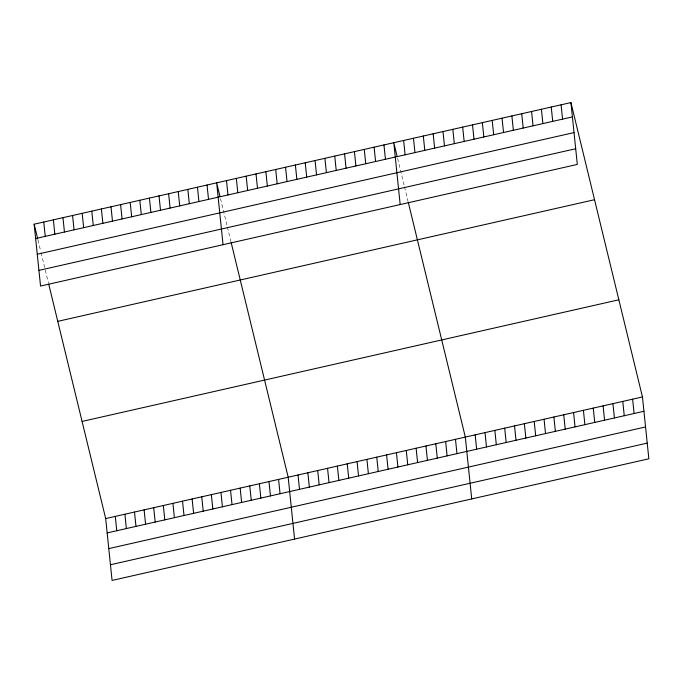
<?xml version="1.0" encoding="UTF-8"?>
<svg xmlns="http://www.w3.org/2000/svg" width="683" height="683" viewBox="0 0 683 683"><rect width="100%" height="100%" fill="white"/><g stroke="black" fill="none" stroke-linecap="round" stroke-linejoin="round"><path stroke-width="0.51" stroke-dasharray="3.42 2.56" d="M397.608 158.405L404.285 185.878M404.515 186.86L408.093 201.579M220.472 198.548L227.149 226.022M227.388 227.004L230.956 241.722M37.966 239.904L40.587 250.704M41.065 252.659L48.459 283.078"/><path stroke-width="1.02" d="M570.928 102.57L577.314 164.424L40.545 286.057L34.15 224.203L570.928 102.57L642.455 396.943L648.85 458.797L112.072 580.43L105.686 518.576L48.698 284.06M35.636 238.546L572.405 116.904M37.249 254.23L574.027 132.587M38.922 270.383L575.701 148.74M57.756 321.351L594.534 199.709M82.08 421.437L618.849 299.794M105.686 518.576L642.455 396.943M107.163 532.919L643.941 411.277M108.785 548.603L645.563 426.96M110.458 564.756L647.228 443.113M397.13 156.441L393.792 142.704L400.178 204.559M408.332 202.561L465.319 437.077L471.714 498.931M219.994 196.584L216.656 182.848L223.042 244.702M231.196 242.704L288.183 477.221L294.578 539.075M34.15 224.203L37.727 238.922M632.62 399.171L634.097 413.505M622.776 401.399L624.262 415.742M612.933 403.627L614.418 417.97M603.098 405.856L604.575 420.199M593.254 408.093L594.739 422.427M561.085 104.798L562.57 119.132M583.41 410.321L584.896 424.664M551.241 107.026L552.726 121.369M573.575 412.549L575.052 426.892M541.406 109.254L542.883 123.597M563.731 414.777L565.217 429.12M531.562 111.483L533.047 125.826M553.887 417.014L555.373 431.349M521.718 113.719L523.204 128.054M544.052 419.242L545.529 433.577M511.883 115.948L513.36 130.282M534.208 421.471L535.694 435.814M502.039 118.176L503.525 132.519M524.365 423.699L525.85 438.042M492.195 120.404L493.681 134.747M514.53 425.927L516.006 440.27M482.36 122.633L483.837 136.976M504.686 428.164L506.171 442.499M472.516 124.869L474.002 139.204M494.842 430.392L496.328 444.727M462.673 127.098L464.158 141.432M485.007 432.621L486.484 446.964M452.838 129.326L454.315 143.669M475.163 434.849L476.649 449.192M442.994 131.554L444.479 145.897M433.15 133.791L434.636 148.126M455.484 439.314L456.961 453.649M423.315 136.019L424.792 150.354M445.64 441.542L447.126 455.877M413.471 138.248L414.957 152.591M435.797 443.771L437.282 458.114M403.627 140.476L405.113 154.819M425.961 445.999L427.438 460.342M416.118 448.227L417.603 462.57M383.948 144.941L385.434 159.276M406.274 450.464L407.76 464.799M374.105 147.169L375.59 161.504M396.439 452.692L397.916 467.035M364.27 149.398L365.746 163.741M386.595 454.921L388.081 469.264M354.426 151.626L355.911 165.969M376.751 457.149L378.237 471.492M344.582 153.854L346.068 168.197M366.916 459.386L368.393 473.72M334.747 156.091L336.224 170.426M357.072 461.614L358.558 475.949M324.903 158.319L326.389 172.654M347.229 463.842L348.714 478.185M315.059 160.548L316.545 174.891M337.393 466.071L338.87 480.414M305.224 162.776L306.701 177.119M327.55 468.299L329.035 482.642M295.38 165.004L296.866 179.347M317.706 470.536L319.192 484.87M285.537 167.241L287.022 181.576M307.871 472.764L309.348 487.099M275.701 169.469L277.178 183.804M298.027 474.992L299.513 489.335M265.858 171.698L267.343 186.041M256.014 173.926L257.5 188.269M278.579 479.398L280.064 493.741M246.179 176.163L247.656 190.497M268.974 481.575L270.459 495.918M236.335 178.391L237.821 192.726M259.369 483.752L260.855 498.095M226.491 180.619L227.977 194.962M249.765 485.929L251.25 500.272M240.16 488.106L241.637 502.449M207.051 185.025L208.528 199.368M230.555 490.283L232.032 504.626M197.447 187.202L198.924 201.545M220.951 492.46L222.427 506.803M187.834 189.379L189.319 203.722M211.346 494.637L212.823 508.98M178.229 191.556L179.714 205.899M201.741 496.814L203.218 511.149M168.624 193.733L170.11 208.076M192.128 498.991L193.613 513.326M159.019 195.91L160.505 210.253M182.523 501.168L184.009 515.503M149.415 198.087L150.9 212.422M172.919 503.345L174.404 517.68M139.81 200.264L141.296 214.599M163.314 505.522L164.799 519.857M130.205 202.441L131.682 216.776M153.709 507.7L155.195 522.034M120.601 204.618L122.078 218.953M144.104 509.877L145.59 524.211M110.996 206.795L112.473 221.13M134.5 512.054L135.977 526.388M101.391 208.972L102.868 223.307M124.895 514.231L126.372 528.565M91.787 211.149L93.264 225.484M115.29 516.408L116.767 530.742M82.173 213.327L83.659 227.661M72.569 215.504L74.054 229.838M62.964 217.681L64.45 232.015M53.359 219.849L54.845 234.192M43.755 222.026L45.24 236.369"/></g></svg>
